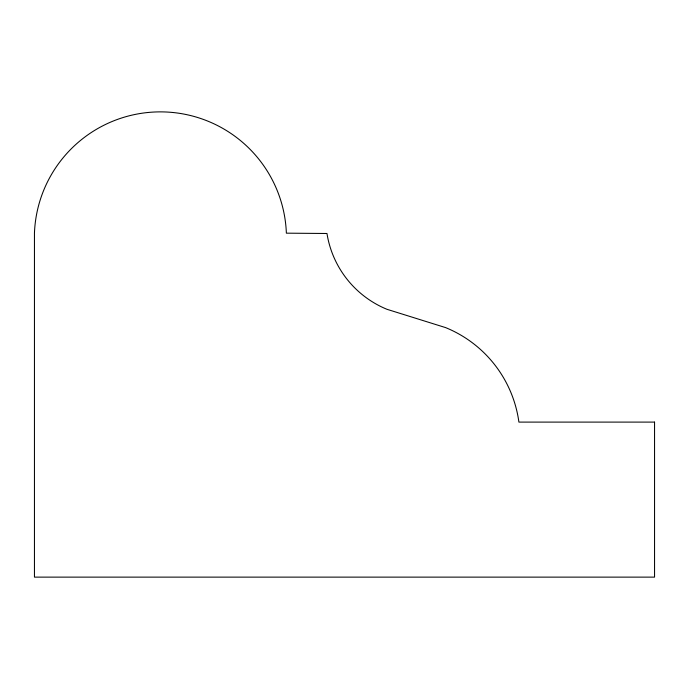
<?xml version="1.0" encoding="UTF-8"?>
<svg xmlns="http://www.w3.org/2000/svg" width="689" height="689" viewBox="0 0 689 689"><rect width="100%" height="100%" fill="white"/><g stroke="black" fill="none" stroke-linecap="round" stroke-linejoin="round"><path stroke-width="1.03" d="M654.55 422.099L518.903 422.099A119.541 119.541 0 0 0 445.654 327.619L386.925 309.283A98.708 98.708 0 0 1 326.974 233.493L286.366 233.166A126.044 126.044 0 0 0 160.408 111.876A126.044 126.044 0 0 0 34.45 233.166L34.45 577.124L654.55 577.124L654.55 422.099"/></g></svg>
